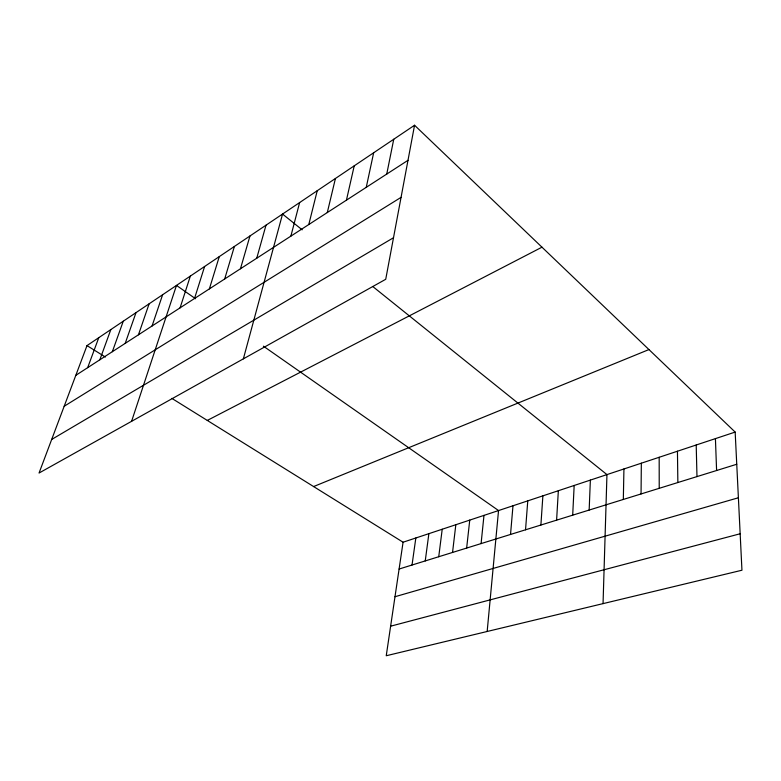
<?xml version="1.0" encoding="UTF-8"?>
<svg xmlns="http://www.w3.org/2000/svg" width="781" height="781" viewBox="0 0 781 781"><rect width="100%" height="100%" fill="white"/><g stroke="black" fill="none" stroke-linecap="round" stroke-linejoin="round"><path stroke-width="1.17" d="M641.055 493.953L641.338 463.192M623.326 499.45L623.931 468.961M603.049 603.625L606.954 474.594L372.722 286.481M589.157 510.052L590.368 480.1M572.688 515.167L574.172 485.47M556.599 520.166L558.347 490.722M540.891 525.037L542.883 495.847M525.535 529.801L527.771 500.855M510.53 534.458L512.99 505.756M487.159 631.487L498.542 510.549L263.412 346.178M481.086 543.596L483.986 515.382M466.647 548.077L469.752 520.097M452.541 552.46L455.831 524.715M438.737 556.736L442.212 529.235M425.235 560.934L428.876 533.657M412.026 565.024L415.834 537.982M735.165 432.078L403.074 542.219L386.244 655.747L741.95 570.228L735.165 432.078L414.555 125.253L87.003 345.602L39.05 473.032L385.726 279.286L414.555 125.253M386.751 174.075L393.751 139.243M366.25 187.342L373.66 152.773M346.442 200.161L354.223 165.845M327.298 212.549L335.43 178.488M308.788 224.537L317.232 190.72M290.874 236.126L299.621 202.572M243.36 358.85L282.546 214.062L302.179 229.829M256.744 258.228L265.999 225.192M240.46 268.762L249.959 235.989M224.684 278.983L234.388 246.454M209.376 288.892L219.276 256.627M194.518 298.508L204.602 266.497M180.089 307.841L190.339 276.093M131.589 421.31L176.486 285.407L195.562 298.742M152.061 325.989L162.614 294.749M138.442 334.805L149.122 303.819M125.204 343.367L136.011 312.644M112.347 351.694L123.261 321.216M99.831 359.787L110.843 329.572M87.667 367.666L98.767 337.695M75.816 375.339L407.994 160.32M64.179 406.266L401.063 197.359M51.692 439.449L393.507 237.736M207.287 420.432L541.975 247.186M313.601 486.563L648.943 349.566M399.091 569.037L736.747 464.256M394.991 596.723L738.387 497.77M390.627 626.196L740.154 533.765M87.003 345.602L105.376 357.034M171.859 398.388L403.074 542.219M715.425 438.619L716.597 470.504M696.203 444.994L696.974 476.595M677.449 451.213L677.859 482.531M659.174 457.275L659.223 488.31"/></g></svg>
